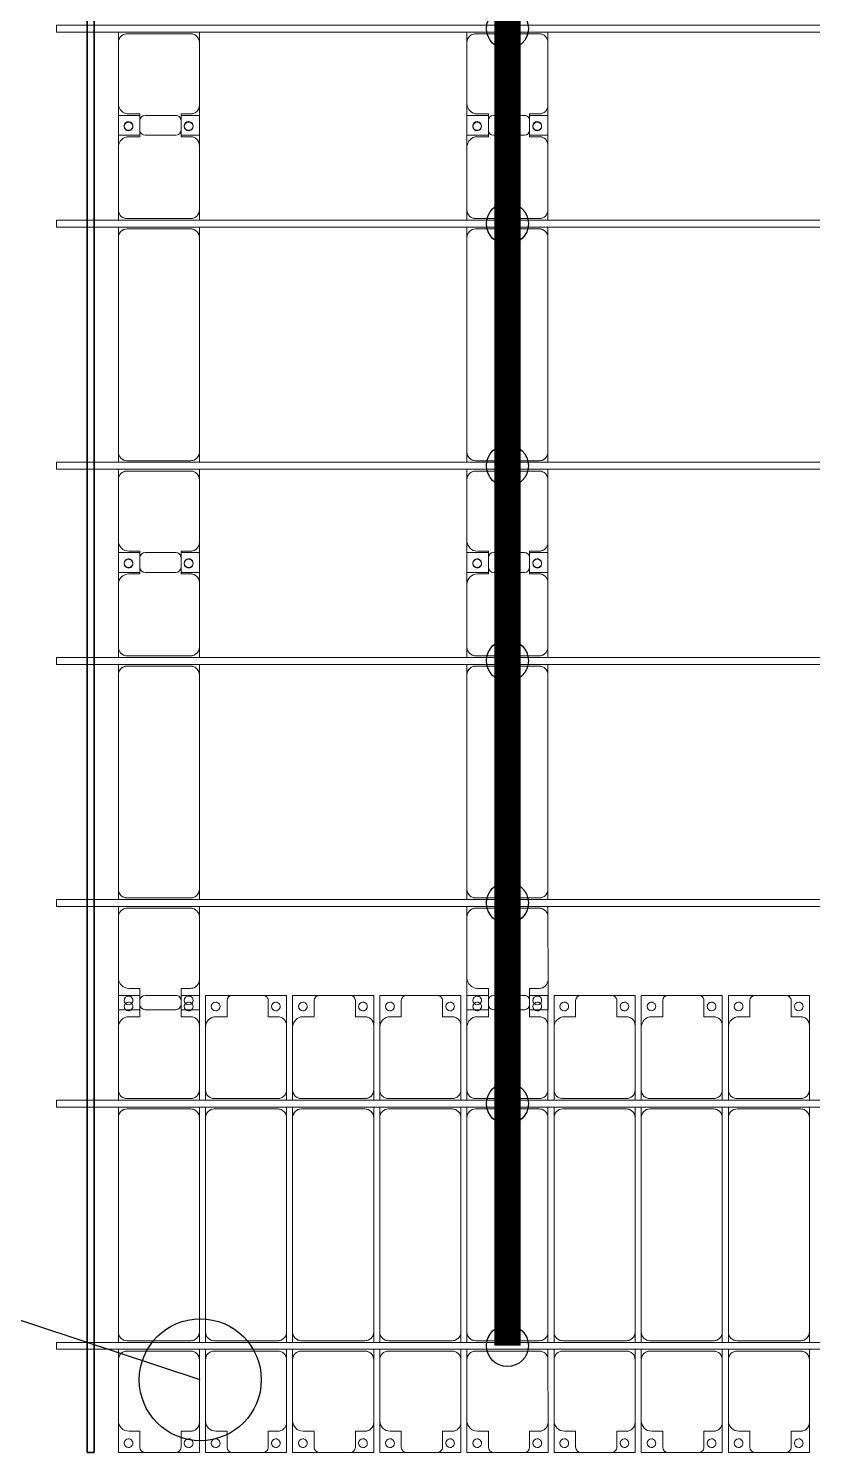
# Model space of a CAD drawing. Header units: millimetres. Extents: x -201615 to 10595, y 61217 to 115919.
# Drawn here: x -194631 to -190133, y 69547 to 77722 of the extents above; entities that cross this region are included whole.
import ezdxf

# ---------------------------------------------------------------- set-up
doc = ezdxf.new("R2010")
doc.units = ezdxf.units.MM
doc.layers.add('A-GENM', color=13, linetype='Continuous', lineweight=9)
doc.layers.add('S-BEAM', color=12, linetype='Continuous', lineweight=9)
for name, color, linetype in [('GC-BICH NEO', 6, 'Continuous'), ('GC-DAY NEO', 5, 'Continuous'), ('GC-HOP 40x60 GIA CUONG', 1, 'Continuous')]:
    doc.layers.add(name, color=color, linetype=linetype)

# ---------------------------------------------------------------- blocks, each defined once
blk = doc.blocks.new('Dải phao đi lại kèm đỡ invester - DẢI PHAO ĐI LẠI-39446-BỐ TRÍ KHUNG KẾT CẤU BÈ PIN 03')
at = {"layer": 'A-GENM', "color": 7}
for p, q in [((-241.6, 1312.2), (-118.2, 1312.2)), ((-241.6, 1130.2), (-241.6, 1312.2)), ((88.2, 1312.2), (-88.2, 1312.2)), ((118.2, 1312.2), (223.4, 1312.2)), ((223.4, 1312.2), (223.4, 1139.7)), ((258.4, 1312.2), (411.8, 1312.2)), ((258.4, 1130.1), (258.4, 1312.2)), ((588.2, 1312.2), (411.8, 1312.2)), ((588.2, 1312.2), (723.4, 1312.2)), ((723.4, 1312.2), (723.4, 1139.7)), ((758.4, 1312.2), (911.8, 1312.2)), ((758.4, 1130.1), (758.4, 1312.2)), ((1088.2, 1312.2), (911.8, 1312.2)), ((1088.2, 1312.2), (1223.4, 1312.2)), ((1223.4, 1312.2), (1223.4, 1139.7)), ((1258.4, 1312.2), (1411.8, 1312.2)), ((1258.4, 1130.1), (1258.4, 1312.2)), ((1588.2, 1312.2), (1411.8, 1312.2)), ((1588.2, 1312.2), (1723.4, 1312.2)), ((1723.4, 1312.2), (1723.4, 1139.7)), ((1758.4, 1312.2), (1881.8, 1312.2)), ((1758.4, 1130.1), (1758.4, 1312.2)), ((2088.2, 1312.2), (1911.8, 1312.2)), ((2118.2, 1312.2), (2223.4, 1312.2)), ((2223.4, 1312.2), (2223.4, 1139.7)), ((2258.4, 1312.2), (2411.8, 1312.2)), ((2258.4, 1130.1), (2258.4, 1312.2)), ((2588.2, 1312.2), (2411.8, 1312.2)), ((2588.2, 1312.2), (2723.4, 1312.2)), ((2723.4, 1312.2), (2723.4, 1139.7)), ((2758.4, 1312.2), (2911.8, 1312.2)), ((2758.4, 1130.1), (2758.4, 1312.2)), ((3088.2, 1312.2), (2911.8, 1312.2)), ((3088.2, 1312.2), (3223.4, 1312.2)), ((3223.4, 1312.2), (3223.4, 1139.7)), ((3258.4, 1312.2), (3411.8, 1312.2)), ((3258.4, 1130.1), (3258.4, 1312.2)), ((3588.2, 1312.2), (3411.8, 1312.2)), ((3588.2, 1312.2), (3723.4, 1312.2)), ((3723.4, 1312.2), (3723.4, 1139.7)), ((-118.2, 1282.2), (-118.2, 1189.7)), ((118.2, 1189.7), (118.2, 1282.2)), ((381.8, 1282.2), (381.8, 1189.7)), ((618.2, 1189.7), (618.2, 1282.2)), ((881.8, 1282.2), (881.8, 1189.7)), ((1118.2, 1189.7), (1118.2, 1282.2)), ((1381.8, 1282.2), (1381.8, 1189.7)), ((1618.2, 1189.7), (1618.2, 1282.2)), ((1881.8, 1282.2), (1881.8, 1189.7)), ((2118.2, 1189.7), (2118.2, 1282.2)), ((2381.8, 1282.2), (2381.8, 1189.7)), ((2618.2, 1189.7), (2618.2, 1282.2)), ((2881.8, 1282.2), (2881.8, 1189.7)), ((3118.2, 1189.7), (3118.2, 1282.2)), ((3381.8, 1282.2), (3381.8, 1189.7)), ((3618.2, 1189.7), (3618.2, 1282.2)), ((-118.2, 1189.7), (-181.6, 1189.7)), ((173.4, 1189.7), (118.2, 1189.7)), ((381.8, 1189.7), (318.4, 1189.7)), ((673.4, 1189.7), (618.2, 1189.7)), ((881.8, 1189.7), (818.4, 1189.7)), ((1173.4, 1189.7), (1118.2, 1189.7)), ((1381.8, 1189.7), (1318.4, 1189.7)), ((1673.4, 1189.7), (1618.2, 1189.7)), ((1881.8, 1189.7), (1818.4, 1189.7)), ((2173.4, 1189.7), (2118.2, 1189.7)), ((2381.8, 1189.7), (2318.4, 1189.7)), ((2673.4, 1189.7), (2618.2, 1189.7)), ((2881.8, 1189.7), (2818.4, 1189.7)), ((3173.4, 1189.7), (3118.2, 1189.7)), ((3381.8, 1189.7), (3318.4, 1189.7)), ((3673.4, 1189.7), (3618.2, 1189.7)), ((-241.6, 1129.7), (-241.6, 769.7)), ((223.4, 769.7), (223.4, 1139.7)), ((258.4, 1129.7), (258.4, 769.7)), ((723.4, 769.7), (723.4, 1139.7)), ((758.4, 1129.7), (758.4, 769.7)), ((1223.4, 769.7), (1223.4, 1139.7)), ((1258.4, 1129.7), (1258.4, 769.7)), ((1723.4, 769.7), (1723.4, 1139.7)), ((1758.4, 1129.7), (1758.4, 769.7)), ((2223.4, 769.7), (2223.4, 1139.7)), ((2258.4, 1129.7), (2258.4, 769.7)), ((2723.4, 769.7), (2723.4, 1139.7)), ((2758.4, 1129.7), (2758.4, 769.7)), ((3223.4, 769.7), (3223.4, 1139.7)), ((3258.4, 1129.7), (3258.4, 769.7)), ((3723.4, 769.7), (3723.4, 1139.7)), ((-241.6, 710.3), (-241.6, 769.7)), ((223.4, 769.7), (223.4, 710.3)), ((258.4, 710.3), (258.4, 769.7)), ((723.4, 769.7), (723.4, 710.3)), ((758.4, 710.3), (758.4, 769.7)), ((1223.4, 769.7), (1223.4, 710.3)), ((1258.4, 710.3), (1258.4, 769.7)), ((1723.4, 769.7), (1723.4, 710.3)), ((1758.4, 710.3), (1758.4, 769.7)), ((2223.4, 769.7), (2223.4, 710.3)), ((2258.4, 710.3), (2258.4, 769.7)), ((2723.4, 769.7), (2723.4, 710.3)), ((2758.4, 710.3), (2758.4, 769.7)), ((3223.4, 769.7), (3223.4, 710.3)), ((3258.4, 710.3), (3258.4, 769.7)), ((3723.4, 769.7), (3723.4, 710.3)), ((-241.6, 610.3), (-241.6, 670.3)), ((-191.6, 719.7), (173.4, 719.7)), ((173.4, 660.3), (-191.6, 660.3)), ((223.4, 670.3), (223.4, 610.3)), ((258.4, 610.3), (258.4, 670.3)), ((308.4, 719.7), (673.4, 719.7)), ((673.4, 660.3), (308.4, 660.3)), ((723.4, 670.3), (723.4, 610.3)), ((758.4, 610.3), (758.4, 670.3)), ((808.4, 719.7), (1173.4, 719.7)), ((1173.4, 660.3), (808.4, 660.3)), ((1223.4, 670.3), (1223.4, 610.3)), ((1258.4, 610.3), (1258.4, 670.3)), ((1308.4, 719.7), (1673.4, 719.7)), ((1673.4, 660.3), (1308.4, 660.3)), ((1723.4, 670.3), (1723.4, 610.3)), ((1758.4, 610.3), (1758.4, 670.3)), ((1808.4, 719.7), (2173.4, 719.7)), ((2173.4, 660.3), (1808.4, 660.3)), ((2223.4, 670.3), (2223.4, 610.3)), ((2258.4, 610.3), (2258.4, 670.3)), ((2308.4, 719.7), (2673.4, 719.7)), ((2673.4, 660.3), (2308.4, 660.3)), ((2723.4, 670.3), (2723.4, 610.3)), ((2758.4, 610.3), (2758.4, 670.3)), ((2808.4, 719.7), (3173.4, 719.7)), ((3173.4, 660.3), (2808.4, 660.3)), ((3223.4, 670.3), (3223.4, 610.3)), ((3258.4, 610.3), (3258.4, 670.3)), ((3308.4, 719.7), (3673.4, 719.7)), ((3673.4, 660.3), (3308.4, 660.3)), ((3723.4, 670.3), (3723.4, 610.3)), ((-241.6, 610.3), (-241.6, -620.3)), ((223.4, -620.3), (223.4, 610.3)), ((258.4, 610.3), (258.4, -620.3)), ((723.4, -620.3), (723.4, 610.3)), ((758.4, 610.3), (758.4, -620.3)), ((1223.4, -620.3), (1223.4, 610.3)), ((1258.4, 610.3), (1258.4, -620.3)), ((1723.4, -620.3), (1723.4, 610.3)), ((1758.4, 610.3), (1758.4, -620.3)), ((2223.4, -620.3), (2223.4, 610.3)), ((2258.4, 610.3), (2258.4, -620.3)), ((2723.4, -620.3), (2723.4, 610.3)), ((2758.4, 610.3), (2758.4, -620.3)), ((3223.4, -620.3), (3223.4, 610.3)), ((3258.4, 610.3), (3258.4, -620.3)), ((3723.4, -620.3), (3723.4, 610.3)), ((-241.6, -679.7), (-241.6, -620.3)), ((223.4, -620.3), (223.4, -679.7)), ((258.4, -679.7), (258.4, -620.3)), ((723.4, -620.3), (723.4, -679.7)), ((758.4, -679.7), (758.4, -620.3)), ((1223.4, -620.3), (1223.4, -679.7)), ((1258.4, -679.7), (1258.4, -620.3)), ((1723.4, -620.3), (1723.4, -679.7)), ((1758.4, -679.7), (1758.4, -620.3)), ((2223.4, -620.3), (2223.4, -679.7)), ((2258.4, -679.7), (2258.4, -620.3)), ((2723.4, -620.3), (2723.4, -679.7)), ((2758.4, -679.7), (2758.4, -620.3)), ((3223.4, -620.3), (3223.4, -679.7)), ((3258.4, -679.7), (3258.4, -620.3)), ((3723.4, -620.3), (3723.4, -679.7)), ((-241.6, -779.7), (-241.6, -719.7)), ((-191.6, -670.3), (173.4, -670.3)), ((173.4, -729.7), (-191.6, -729.7)), ((223.4, -719.7), (223.4, -777.3)), ((258.4, -777.3), (258.4, -719.7)), ((308.4, -670.3), (673.4, -670.3)), ((673.4, -729.7), (308.4, -729.7)), ((723.4, -719.7), (723.4, -777.3)), ((758.4, -777.3), (758.4, -719.7)), ((808.4, -670.3), (1173.4, -670.3)), ((1173.4, -729.7), (808.4, -729.7)), ((1223.4, -719.7), (1223.4, -777.3)), ((1258.4, -777.3), (1258.4, -719.7)), ((1308.4, -670.3), (1673.4, -670.3)), ((1673.4, -729.7), (1308.4, -729.7)), ((1723.4, -719.7), (1723.4, -777.3)), ((1758.4, -777.3), (1758.4, -719.7)), ((1808.4, -670.3), (2173.4, -670.3)), ((2173.4, -729.7), (1808.4, -729.7)), ((2223.4, -719.7), (2223.4, -777.3)), ((2258.4, -777.3), (2258.4, -719.7)), ((2308.4, -670.3), (2673.4, -670.3)), ((2673.4, -729.7), (2308.4, -729.7)), ((2723.4, -719.7), (2723.4, -777.3)), ((2758.4, -777.3), (2758.4, -719.7)), ((2808.4, -670.3), (3173.4, -670.3)), ((3173.4, -729.7), (2808.4, -729.7)), ((3223.4, -719.7), (3223.4, -779.7)), ((3258.4, -779.7), (3258.4, -719.7)), ((3308.4, -670.3), (3673.4, -670.3)), ((3673.4, -729.7), (3308.4, -729.7)), ((3723.4, -719.7), (3723.4, -777.3)), ((-241.6, -779.7), (-241.6, -1129.7)), ((223.4, -1139.7), (223.4, -779.7)), ((258.4, -779.7), (258.4, -1129.7)), ((723.4, -1139.7), (723.4, -779.7)), ((758.4, -779.7), (758.4, -1129.7)), ((1223.4, -1139.7), (1223.4, -779.7)), ((1258.4, -779.7), (1258.4, -1129.7)), ((1723.4, -1139.7), (1723.4, -779.7)), ((1758.4, -779.7), (1758.4, -1129.7)), ((2223.4, -1139.7), (2223.4, -779.7)), ((2258.4, -779.7), (2258.4, -1129.7)), ((2723.4, -1139.7), (2723.4, -779.7)), ((2758.4, -779.7), (2758.4, -1129.7)), ((3223.4, -1139.7), (3223.4, -779.7)), ((3258.4, -779.7), (3258.4, -1129.7)), ((3723.4, -1139.7), (3723.4, -779.7)), ((-241.6, -1312.2), (-241.6, -1129.7)), ((223.4, -1139.7), (223.4, -1312.2)), ((258.4, -1312.2), (258.4, -1129.7)), ((723.4, -1139.7), (723.4, -1312.2)), ((758.4, -1312.2), (758.4, -1129.7)), ((1223.4, -1139.7), (1223.4, -1312.2)), ((1258.4, -1312.2), (1258.4, -1129.7)), ((1723.4, -1139.7), (1723.4, -1312.2)), ((1758.4, -1312.2), (1758.4, -1129.7)), ((2223.4, -1139.7), (2223.4, -1312.2)), ((2258.4, -1312.2), (2258.4, -1129.7)), ((2723.4, -1139.7), (2723.4, -1312.2)), ((2758.4, -1312.2), (2758.4, -1129.7)), ((3223.4, -1139.7), (3223.4, -1312.2)), ((3258.4, -1312.2), (3258.4, -1129.7)), ((3723.4, -1139.7), (3723.4, -1312.2)), ((-181.6, -1189.7), (-118.2, -1189.7)), ((-118.2, -1189.7), (-118.2, -1282.2)), ((118.2, -1282.2), (118.2, -1189.7)), ((118.2, -1189.7), (173.4, -1189.7)), ((318.4, -1189.7), (381.8, -1189.7)), ((381.8, -1189.7), (381.8, -1282.2)), ((618.2, -1282.2), (618.2, -1189.7)), ((618.2, -1189.7), (673.4, -1189.7)), ((818.4, -1189.7), (881.8, -1189.7)), ((881.8, -1189.7), (881.8, -1282.2)), ((1118.2, -1282.2), (1118.2, -1189.7)), ((1118.2, -1189.7), (1173.4, -1189.7)), ((1318.4, -1189.7), (1381.8, -1189.7)), ((1381.8, -1189.7), (1381.8, -1282.2)), ((1618.2, -1282.2), (1618.2, -1189.7)), ((1618.2, -1189.7), (1673.4, -1189.7)), ((1818.4, -1189.7), (1881.8, -1189.7)), ((1881.8, -1189.7), (1881.8, -1282.2)), ((2118.2, -1282.2), (2118.2, -1189.7)), ((2118.2, -1189.7), (2173.4, -1189.7)), ((2318.4, -1189.7), (2381.8, -1189.7)), ((2381.8, -1189.7), (2381.8, -1282.2)), ((2618.2, -1282.2), (2618.2, -1189.7)), ((2618.2, -1189.7), (2673.4, -1189.7)), ((2818.4, -1189.7), (2881.8, -1189.7)), ((2881.8, -1189.7), (2881.8, -1282.2)), ((3118.2, -1282.2), (3118.2, -1189.7)), ((3118.2, -1189.7), (3173.4, -1189.7)), ((3318.4, -1189.7), (3381.8, -1189.7)), ((3381.8, -1189.7), (3381.8, -1282.2)), ((3618.2, -1282.2), (3618.2, -1189.7)), ((3618.2, -1189.7), (3673.4, -1189.7)), ((-88.2, -1312.2), (-241.6, -1312.2)), ((-88.2, -1312.2), (88.2, -1312.2)), ((223.4, -1312.2), (88.2, -1312.2)), ((411.8, -1312.2), (258.4, -1312.2)), ((411.8, -1312.2), (588.2, -1312.2)), ((723.4, -1312.2), (588.2, -1312.2)), ((911.8, -1312.2), (758.4, -1312.2)), ((911.8, -1312.2), (1088.2, -1312.2)), ((1223.4, -1312.2), (1088.2, -1312.2)), ((1411.8, -1312.2), (1258.4, -1312.2)), ((1411.8, -1312.2), (1588.2, -1312.2)), ((1723.4, -1312.2), (1588.2, -1312.2)), ((1911.8, -1312.2), (1758.4, -1312.2)), ((1911.8, -1312.2), (2088.2, -1312.2)), ((2223.4, -1312.2), (2088.2, -1312.2)), ((2411.8, -1312.2), (2258.4, -1312.2)), ((2411.8, -1312.2), (2588.2, -1312.2)), ((2723.4, -1312.2), (2588.2, -1312.2)), ((2911.8, -1312.2), (2758.4, -1312.2)), ((2911.8, -1312.2), (3088.2, -1312.2)), ((3223.4, -1312.2), (3088.2, -1312.2)), ((3411.8, -1312.2), (3258.4, -1312.2)), ((3411.8, -1312.2), (3588.2, -1312.2)), ((3723.4, -1312.2), (3588.2, -1312.2))]:
    blk.add_line(p, q, dxfattribs=at)
for centre, radius, start, end in [((-88.2, 1282.2), 30, 90, 180), ((88.2, 1282.2), 30, 360, 90), ((411.8, 1282.2), 30, 90, 180), ((411.8, 1282.2), 30, 90, 135), ((588.2, 1282.2), 30, 360, 90), ((588.2, 1282.2), 30, 45, 90), ((911.8, 1282.2), 30, 90, 180), ((911.8, 1282.2), 30, 90, 135), ((1088.2, 1282.2), 30, 360, 90), ((1088.2, 1282.2), 30, 45, 90), ((1411.8, 1282.2), 30, 90, 180), ((1411.8, 1282.2), 30, 90, 129.2572), ((1588.2, 1282.2), 30, 360, 90), ((1588.2, 1282.2), 30, 45, 90), ((1911.8, 1282.2), 30, 90, 180), ((2088.2, 1282.2), 30, 360, 90), ((2411.8, 1282.2), 30, 90, 180), ((2411.8, 1282.2), 30, 90, 135), ((2588.2, 1282.2), 30, 360, 90), ((2588.2, 1282.2), 30, 45, 90), ((2911.8, 1282.2), 30, 90, 180), ((2911.8, 1282.2), 30, 90, 135), ((3088.2, 1282.2), 30, 360, 90), ((3088.2, 1282.2), 30, 45, 90), ((3411.8, 1282.2), 30, 90, 180), ((3411.8, 1282.2), 30, 90, 135), ((3588.2, 1282.2), 30, 360, 90), ((3588.2, 1282.2), 30, 45, 90), ((-183.2, 1248.6), 25, 90, 270), ((-183.2, 1248.6), 25, 270, 90), ((161.8, 1248.6), 25, 90, 270), ((161.8, 1248.6), 25, 270, 90), ((316.8, 1248.6), 25, 90, 270), ((316.8, 1248.6), 25, 270, 90), ((661.8, 1248.6), 25, 90, 270), ((661.8, 1248.6), 25, 270, 90), ((816.8, 1248.6), 25, 90, 270), ((816.8, 1248.6), 25, 270, 90), ((1161.8, 1248.6), 25, 90, 270), ((1161.8, 1248.6), 25, 270, 90), ((1316.8, 1248.6), 25, 90, 270), ((1316.8, 1248.6), 25, 270, 90), ((1661.8, 1248.6), 25, 90, 270), ((1661.8, 1248.6), 25, 270, 90), ((1816.8, 1248.6), 25, 90, 270), ((1816.8, 1248.6), 25, 270, 90), ((2161.8, 1248.6), 25, 90, 270), ((2161.8, 1248.6), 25, 270, 90), ((2316.8, 1248.6), 25, 90, 270), ((2316.8, 1248.6), 25, 270, 90), ((2661.8, 1248.6), 25, 90, 270), ((2661.8, 1248.6), 25, 270, 90), ((2816.8, 1248.6), 25, 90, 270), ((2816.8, 1248.6), 25, 270, 90), ((3161.8, 1248.6), 25, 90, 270), ((3161.8, 1248.6), 25, 270, 90), ((3316.8, 1248.6), 25, 90, 270), ((3316.8, 1248.6), 25, 270, 90), ((3661.8, 1248.6), 25, 90, 270), ((3661.8, 1248.6), 25, 270, 90), ((-181.6, 1129.7), 60, 90, 180), ((173.4, 1139.7), 50, 360, 90), ((173.4, 1139.7), 50, 60, 90), ((318.4, 1129.7), 60, 90, 180), ((673.4, 1139.7), 50, 360, 90), ((673.4, 1139.7), 50, 60, 90), ((818.4, 1129.7), 60, 90, 180), ((1173.4, 1139.7), 50, 360, 90), ((1173.4, 1139.7), 50, 60, 90), ((1318.4, 1129.7), 60, 90, 180), ((1673.4, 1139.7), 50, 0, 90), ((1673.4, 1139.7), 50, 60, 90), ((1818.4, 1129.7), 60, 90, 180), ((2173.4, 1139.7), 50, 0, 90), ((2173.4, 1139.7), 50, 60, 90), ((2318.4, 1129.7), 60, 90, 180), ((2673.4, 1139.7), 50, 360, 90), ((2673.4, 1139.7), 50, 60, 90), ((2818.4, 1129.7), 60, 90, 180), ((3173.4, 1139.7), 50, 0, 90), ((3173.4, 1139.7), 50, 60, 90), ((3318.4, 1129.7), 60, 90, 180), ((3673.4, 1139.7), 50, 0, 90), ((3673.4, 1139.7), 50, 60, 90), ((-191.6, 769.7), 50, 180, 270), ((173.4, 769.7), 50, 270, 0), ((308.4, 769.7), 50, 180, 270), ((673.4, 769.7), 50, 270, 0), ((808.4, 769.7), 50, 180, 270), ((1173.4, 769.7), 50, 270, 360), ((1308.4, 769.7), 50, 180, 270), ((1673.4, 769.7), 50, 270, 360), ((1808.4, 769.7), 50, 180, 270), ((2173.4, 769.7), 50, 270, 0), ((2308.4, 769.7), 50, 180, 270), ((2673.4, 769.7), 50, 270, 0), ((2808.4, 769.7), 50, 180, 270), ((3173.4, 769.7), 50, 270, 0), ((3308.4, 769.7), 50, 180, 270), ((3673.4, 769.7), 50, 270, 0), ((-191.6, 610.3), 50, 90, 180), ((-191.6, 610.3), 50, 105, 165), ((-191.6, 769.7), 50, 240, 270), ((173.4, 769.7), 50, 270, 300), ((173.4, 610.3), 50, 360, 90), ((173.4, 610.3), 50, 60, 90), ((308.4, 610.3), 50, 90, 180), ((308.4, 610.3), 50, 105, 165), ((308.4, 769.7), 50, 240, 270), ((673.4, 769.7), 50, 270, 300), ((673.4, 610.3), 50, 360, 90), ((673.4, 610.3), 50, 60, 90), ((808.4, 610.3), 50, 90, 180), ((808.4, 610.3), 50, 105, 135), ((808.4, 769.7), 50, 240, 270), ((1173.4, 769.7), 50, 270, 300), ((1173.4, 610.3), 50, 360, 90), ((1173.4, 610.3), 50, 60, 90), ((1308.4, 610.3), 50, 90, 180), ((1308.4, 610.3), 50, 105, 165), ((1308.4, 769.7), 50, 240, 270), ((1673.4, 769.7), 50, 270, 300), ((1673.4, 610.3), 50, 360, 90), ((1673.4, 610.3), 50, 60, 90), ((1808.4, 610.3), 50, 90, 180), ((1808.4, 610.3), 50, 105, 165), ((1808.4, 769.7), 50, 240, 267.88314), ((2173.4, 769.7), 50, 270, 300), ((2173.4, 610.3), 50, 360, 90), ((2173.4, 610.3), 50, 60, 90), ((2308.4, 610.3), 50, 90, 180), ((2308.4, 610.3), 50, 105, 165), ((2308.4, 769.7), 50, 240, 270), ((2673.4, 769.7), 50, 270, 300), ((2673.4, 610.3), 50, 360, 90), ((2673.4, 610.3), 50, 60, 90), ((2808.4, 610.3), 50, 90, 180), ((2808.4, 610.3), 50, 105, 165), ((2808.4, 769.7), 50, 240, 270), ((3173.4, 769.7), 50, 270, 300), ((3173.4, 610.3), 50, 360, 90), ((3173.4, 610.3), 50, 60, 90), ((3308.4, 610.3), 50, 90, 180), ((3308.4, 610.3), 50, 105, 165), ((3308.4, 769.7), 50, 240, 270), ((3673.4, 769.7), 50, 270, 300), ((3673.4, 610.3), 50, 360, 90), ((3673.4, 610.3), 50, 60, 90), ((173.4, 610.3), 50, 15, 45), ((673.4, 610.3), 50, 15, 45), ((808.4, 610.3), 50, 136.1855, 165), ((1173.4, 610.3), 50, 15, 45), ((1673.4, 610.3), 50, 15, 45), ((2173.4, 610.3), 50, 15, 45), ((2673.4, 610.3), 50, 15, 45), ((3173.4, 610.3), 50, 15, 45), ((3673.4, 610.3), 50, 15, 45), ((-191.6, -620.3), 50, 180, 270), ((-191.6, -620.3), 50, 210, 270), ((173.4, -620.3), 50, 270, 0), ((173.4, -620.3), 50, 315, 345), ((308.4, -620.3), 50, 180, 270), ((308.4, -620.3), 50, 210, 270), ((673.4, -620.3), 50, 270, 0), ((673.4, -620.3), 50, 315, 345), ((808.4, -620.3), 50, 180, 270), ((808.4, -620.3), 50, 210, 270), ((1173.4, -620.3), 50, 270, 0), ((1173.4, -620.3), 50, 315, 345), ((1308.4, -620.3), 50, 180, 270), ((1308.4, -620.3), 50, 210, 270), ((1673.4, -620.3), 50, 270, 0), ((1673.4, -620.3), 50, 315, 345), ((1808.4, -620.3), 50, 180, 270), ((1808.4, -620.3), 50, 210, 267.86181), ((2173.4, -620.3), 50, 270, 0), ((2173.4, -620.3), 50, 315, 345), ((2308.4, -620.3), 50, 180, 270), ((2308.4, -620.3), 50, 210, 270), ((2673.4, -620.3), 50, 270, 0), ((2673.4, -620.3), 50, 315, 345), ((2808.4, -620.3), 50, 180, 270), ((2808.4, -620.3), 50, 210, 270), ((3173.4, -620.3), 50, 270, 0), ((3173.4, -620.3), 50, 315, 345), ((3308.4, -620.3), 50, 180, 270), ((3308.4, -620.3), 50, 210, 270), ((3673.4, -620.3), 50, 270, 0), ((3673.4, -620.3), 50, 315, 345), ((-191.6, -779.7), 50, 90, 180), ((-191.6, -779.7), 50, 90, 120), ((173.4, -620.3), 50, 270, 300), ((173.4, -779.7), 50, 360, 90), ((173.4, -779.7), 50, 60, 90), ((308.4, -779.7), 50, 90, 180), ((308.4, -779.7), 50, 90, 120), ((673.4, -620.3), 50, 270, 300), ((673.4, -779.7), 50, 360, 90), ((673.4, -779.7), 50, 60, 90), ((808.4, -779.7), 50, 90, 180), ((808.4, -779.7), 50, 90, 120), ((1173.4, -620.3), 50, 270, 300), ((1173.4, -779.7), 50, 360, 90), ((1173.4, -779.7), 50, 60, 90), ((1308.4, -779.7), 50, 90, 180), ((1308.4, -779.7), 50, 90, 120), ((1673.4, -620.3), 50, 270, 300), ((1673.4, -779.7), 50, 360, 90), ((1673.4, -779.7), 50, 60, 90), ((1808.4, -779.7), 50, 90, 180), ((1808.4, -779.7), 50, 92.13911, 120), ((2173.4, -620.3), 50, 270, 300), ((2173.4, -779.7), 50, 360, 90), ((2173.4, -779.7), 50, 60, 90), ((2308.4, -779.7), 50, 90, 180), ((2308.4, -779.7), 50, 90, 120), ((2673.4, -620.3), 50, 270, 300), ((2673.4, -779.7), 50, 360, 90), ((2673.4, -779.7), 50, 60, 90), ((2808.4, -779.7), 50, 90, 180), ((2808.4, -779.7), 50, 90, 120), ((3173.4, -620.3), 50, 270, 300), ((3173.4, -779.7), 50, 360, 90), ((3173.4, -779.7), 50, 60, 90), ((3308.4, -779.7), 50, 90, 180), ((3308.4, -779.7), 50, 90, 120), ((3673.4, -620.3), 50, 270, 300), ((3673.4, -779.7), 50, 360, 90), ((3673.4, -779.7), 50, 60, 90), ((-181.6, -1129.7), 60, 180, 270), ((173.4, -1139.7), 50, 270, 360), ((318.4, -1129.7), 60, 180, 270), ((673.4, -1139.7), 50, 270, 360), ((818.4, -1129.7), 60, 180, 270), ((1173.4, -1139.7), 50, 270, 360), ((1318.4, -1129.7), 60, 180, 270), ((1673.4, -1139.7), 50, 270, 360), ((1818.4, -1129.7), 60, 180, 270), ((2173.4, -1139.7), 50, 270, 360), ((2318.4, -1129.7), 60, 180, 270), ((2673.4, -1139.7), 50, 270, 360), ((2818.4, -1129.7), 60, 180, 270), ((3173.4, -1139.7), 50, 270, 360), ((3318.4, -1129.7), 60, 180, 270), ((3673.4, -1139.7), 50, 270, 360), ((173.4, -1139.7), 50, 270, 300), ((673.4, -1139.7), 50, 270, 300), ((1173.4, -1139.7), 50, 270, 300), ((1673.4, -1139.7), 50, 270, 300), ((2173.4, -1139.7), 50, 270, 300), ((2673.4, -1139.7), 50, 270, 300), ((3173.4, -1139.7), 50, 270, 300), ((3673.4, -1139.7), 50, 270, 300), ((-183.2, -1258.6), 25, 90, 270), ((-183.2, -1258.6), 25, 270, 90), ((-88.2, -1282.2), 30, 180, 270), ((-88.2, -1282.2), 30, 225, 270), ((88.2, -1282.2), 30, 270, 360), ((88.2, -1282.2), 30, 270, 315), ((161.8, -1258.6), 25, 90, 270), ((161.8, -1258.6), 25, 270, 90), ((316.8, -1258.6), 25, 90, 270), ((316.8, -1258.6), 25, 270, 90), ((411.8, -1282.2), 30, 180, 270), ((411.8, -1282.2), 30, 225, 270), ((588.2, -1282.2), 30, 270, 0), ((588.2, -1282.2), 30, 270, 315), ((661.8, -1258.6), 25, 90, 270), ((661.8, -1258.6), 25, 270, 90), ((816.8, -1258.6), 25, 90, 270), ((816.8, -1258.6), 25, 270, 90), ((911.8, -1282.2), 30, 180, 270), ((911.8, -1282.2), 30, 225, 270), ((1088.2, -1282.2), 30, 270, 0), ((1088.2, -1282.2), 30, 270, 315), ((1161.8, -1258.6), 25, 90, 270), ((1161.8, -1258.6), 25, 270, 90), ((1316.8, -1258.6), 25, 90, 270), ((1316.8, -1258.6), 25, 270, 90), ((1411.8, -1282.2), 30, 180, 270), ((1411.8, -1282.2), 30, 230.65936, 270), ((1588.2, -1282.2), 30, 270, 0), ((1588.2, -1282.2), 30, 270, 315), ((1661.8, -1258.6), 25, 90, 270), ((1661.8, -1258.6), 25, 270, 90), ((1816.8, -1258.6), 25, 90, 270), ((1816.8, -1258.6), 25, 270, 90), ((1911.8, -1282.2), 30, 180, 270), ((1911.8, -1282.2), 30, 225, 270), ((2088.2, -1282.2), 30, 270, 360), ((2088.2, -1282.2), 30, 270, 315), ((2161.8, -1258.6), 25, 90, 270), ((2161.8, -1258.6), 25, 270, 90), ((2316.8, -1258.6), 25, 90, 270), ((2316.8, -1258.6), 25, 270, 90), ((2411.8, -1282.2), 30, 180, 270), ((2411.8, -1282.2), 30, 225, 270), ((2588.2, -1282.2), 30, 270, 0), ((2588.2, -1282.2), 30, 270, 315), ((2661.8, -1258.6), 25, 90, 270), ((2661.8, -1258.6), 25, 270, 90), ((2816.8, -1258.6), 25, 90, 270), ((2816.8, -1258.6), 25, 270, 90), ((2911.8, -1282.2), 30, 180, 270), ((2911.8, -1282.2), 30, 225, 270), ((3088.2, -1282.2), 30, 270, 0), ((3088.2, -1282.2), 30, 270, 315), ((3161.8, -1258.6), 25, 90, 270), ((3161.8, -1258.6), 25, 270, 90), ((3316.8, -1258.6), 25, 90, 270), ((3316.8, -1258.6), 25, 270, 90), ((3411.8, -1282.2), 30, 180, 270), ((3411.8, -1282.2), 30, 225, 270), ((3588.2, -1282.2), 30, 270, 0), ((3588.2, -1282.2), 30, 270, 315), ((3661.8, -1258.6), 25, 90, 270), ((3661.8, -1258.6), 25, 270, 90)]:
    blk.add_arc(centre, radius, start, end, dxfattribs=at)
blk = doc.blocks.new('Dai phao do pin - DẢI PHAO ĐỠ PIN-16696-BỐ TRÍ KHUNG KẾT CẤU BÈ PIN 03')
at = {"layer": 'A-GENM', "color": 7}
for p, q in [((-1312.2, 241.6), (-1129.7, 241.6)), ((-1312.2, 118.2), (-1312.2, 241.6)), ((-1189.7, 181.6), (-1189.7, 118.2)), ((-779.7, 241.6), (-1129.7, 241.6)), ((-779.7, 241.6), (-719.7, 241.6)), ((-729.7, -173.4), (-729.7, 191.6)), ((-679.7, 241.6), (-620.3, 241.6)), ((-670.3, 191.6), (-670.3, -173.4)), ((610.3, 241.6), (-620.3, 241.6)), ((610.3, 241.6), (670.3, 241.6)), ((660.3, -173.4), (660.3, 191.6)), ((710.3, 241.6), (769.7, 241.6)), ((719.7, 191.6), (719.7, -173.4)), ((1129.7, 241.6), (769.7, 241.6)), ((1129.7, 241.6), (1312.2, 241.6)), ((1189.7, 118.2), (1189.7, 181.6)), ((1197.8, 241.6), (1380.3, 241.6)), ((1197.8, 118.2), (1197.8, 241.6)), ((1312.2, 241.6), (1312.2, 118.2)), ((1320.3, 181.6), (1320.3, 118.2)), ((1730.3, 241.6), (1380.3, 241.6)), ((1730.3, 241.6), (1790.3, 241.6)), ((1780.3, -173.4), (1780.3, 191.6)), ((1830.3, 241.6), (1889.7, 241.6)), ((1839.7, 191.6), (1839.7, -173.4)), ((3120.3, 241.6), (1889.7, 241.6)), ((3120.3, 241.6), (3180.3, 241.6)), ((3170.3, -173.4), (3170.3, 191.6)), ((3220.3, 241.6), (3279.7, 241.6)), ((3229.7, 191.6), (3229.7, -173.4)), ((3639.7, 241.6), (3279.7, 241.6)), ((3639.7, 241.6), (3822.2, 241.6)), ((3699.7, 118.2), (3699.7, 181.6)), ((3707.8, 241.6), (3890.3, 241.6)), ((3707.8, 118.2), (3707.8, 241.6)), ((3822.2, 241.6), (3822.2, 118.2)), ((3830.3, 181.6), (3830.3, 118.2)), ((4240.3, 241.6), (3890.3, 241.6)), ((4240.3, 241.6), (4300.3, 241.6)), ((4290.3, -173.4), (4290.3, 191.6)), ((-1312.2, 88.2), (-1312.2, -88.2)), ((-1189.7, 118.2), (-1282.2, 118.2)), ((1282.2, 118.2), (1189.7, 118.2)), ((1197.8, 88.2), (1197.8, -88.2)), ((1320.3, 118.2), (1227.8, 118.2)), ((1312.2, -88.2), (1312.2, 88.2)), ((3792.2, 118.2), (3699.7, 118.2)), ((3707.8, 88.2), (3707.8, -88.2)), ((3830.3, 118.2), (3737.8, 118.2)), ((3822.2, -88.2), (3822.2, 88.2)), ((-1312.2, -223.4), (-1312.2, -118.2)), ((-1282.2, -118.2), (-1189.7, -118.2)), ((-1189.7, -118.2), (-1189.7, -173.4)), ((1189.7, -173.4), (1189.7, -118.2)), ((1189.7, -118.2), (1282.2, -118.2)), ((1197.8, -223.4), (1197.8, -118.2)), ((1227.8, -118.2), (1320.3, -118.2)), ((1312.2, -118.2), (1312.2, -223.4)), ((1320.3, -118.2), (1320.3, -173.4)), ((3699.7, -173.4), (3699.7, -118.2)), ((3699.7, -118.2), (3792.2, -118.2)), ((3707.8, -223.4), (3707.8, -118.2)), ((3737.8, -118.2), (3830.3, -118.2)), ((3822.2, -118.2), (3822.2, -223.4)), ((3830.3, -118.2), (3830.3, -173.4)), ((-1139.7, -223.4), (-1312.2, -223.4)), ((-1139.7, -223.4), (-779.7, -223.4)), ((-719.7, -223.4), (-779.7, -223.4)), ((-620.3, -223.4), (-679.7, -223.4)), ((-620.3, -223.4), (610.3, -223.4)), ((670.3, -223.4), (610.3, -223.4)), ((769.7, -223.4), (710.3, -223.4)), ((769.7, -223.4), (1139.7, -223.4)), ((1312.2, -223.4), (1139.7, -223.4)), ((1370.3, -223.4), (1197.8, -223.4)), ((1370.3, -223.4), (1730.3, -223.4)), ((1790.3, -223.4), (1730.3, -223.4)), ((1889.7, -223.4), (1830.3, -223.4)), ((1889.7, -223.4), (3120.3, -223.4)), ((3180.3, -223.4), (3120.3, -223.4)), ((3279.7, -223.4), (3220.3, -223.4)), ((3279.7, -223.4), (3649.7, -223.4)), ((3822.2, -223.4), (3649.7, -223.4)), ((3880.3, -223.4), (3707.8, -223.4)), ((3880.3, -223.4), (4240.3, -223.4)), ((4300.3, -223.4), (4240.3, -223.4))]:
    blk.add_line(p, q, dxfattribs=at)
for centre, radius, start, end in [((-1258.6, 183.2), 25, 0, 180), ((-1258.6, 183.2), 25, 180, 0), ((-1129.7, 181.6), 60, 90, 180), ((-779.7, 191.6), 50, 360, 90), ((-779.7, 191.6), 50, 360, 30), ((-620.3, 191.6), 50, 90, 180), ((-620.3, 191.6), 50, 120, 180), ((610.3, 191.6), 50, 360, 90), ((610.3, 191.6), 50, 15, 75), ((769.7, 191.6), 50, 90, 180), ((769.7, 191.6), 50, 150, 180), ((1129.7, 181.6), 60, 360, 90), ((1248.6, 183.2), 25, 0, 180), ((1248.6, 183.2), 25, 180, 360), ((1251.4, 183.2), 25, 0, 180), ((1251.4, 183.2), 25, 180, 360), ((1380.3, 181.6), 60, 90, 180), ((1730.3, 191.6), 50, 360, 90), ((1730.3, 191.6), 50, 360, 30), ((1889.7, 191.6), 50, 90, 180), ((1889.7, 191.6), 50, 120, 180), ((3120.3, 191.6), 50, 360, 90), ((3120.3, 191.6), 50, 15, 75), ((3279.7, 191.6), 50, 90, 180), ((3279.7, 191.6), 50, 150, 180), ((3639.7, 181.6), 60, 360, 90), ((3758.6, 183.2), 25, 360, 180), ((3758.6, 183.2), 25, 180, 0), ((3761.4, 183.2), 25, 360, 180), ((3761.4, 183.2), 25, 180, 0), ((3890.3, 181.6), 60, 90, 180), ((4240.3, 191.6), 50, 360, 90), ((4240.3, 191.6), 50, 360, 30), ((-1282.2, 88.2), 30, 90, 180), ((1227.8, 88.2), 30, 90, 180), ((1282.2, 88.2), 30, 360, 90), ((3737.8, 88.2), 30, 90, 180), ((3792.2, 88.2), 30, 360, 90), ((-1282.2, -88.2), 30, 180, 270), ((-1258.6, -161.8), 25, 0, 180), ((-1258.6, -161.8), 25, 180, 0), ((1227.8, -88.2), 30, 180, 270), ((1248.6, -161.8), 25, 0, 180), ((1248.6, -161.8), 25, 180, 0), ((1251.4, -161.8), 25, 0, 180), ((1251.4, -161.8), 25, 180, 0), ((1282.2, -88.2), 30, 270, 360), ((3737.8, -88.2), 30, 180, 270), ((3758.6, -161.8), 25, 0, 180), ((3758.6, -161.8), 25, 180, 360), ((3761.4, -161.8), 25, 0, 180), ((3761.4, -161.8), 25, 180, 360), ((3792.2, -88.2), 30, 270, 360), ((-1139.7, -173.4), 50, 180, 270), ((-1139.7, -173.4), 50, 180, 210), ((-779.7, -173.4), 50, 270, 360), ((-779.7, -173.4), 50, 330, 360), ((-620.3, -173.4), 50, 180, 270), ((-620.3, -173.4), 50, 180, 210), ((-620.3, -173.4), 50, 225, 255), ((610.3, -173.4), 50, 270, 360), ((610.3, -173.4), 50, 285, 315), ((610.3, -173.4), 50, 330, 360), ((769.7, -173.4), 50, 180, 270), ((769.7, -173.4), 50, 180, 210), ((1139.7, -173.4), 50, 270, 360), ((1139.7, -173.4), 50, 330, 360), ((1370.3, -173.4), 50, 180, 270), ((1370.3, -173.4), 50, 180, 210), ((1730.3, -173.4), 50, 270, 360), ((1730.3, -173.4), 50, 330, 360), ((1889.7, -173.4), 50, 180, 270), ((1889.7, -173.4), 50, 180, 210), ((1889.7, -173.4), 50, 225, 255), ((3120.3, -173.4), 50, 270, 360), ((3120.3, -173.4), 50, 285, 315), ((3120.3, -173.4), 50, 330, 360), ((3279.7, -173.4), 50, 180, 270), ((3279.7, -173.4), 50, 180, 210), ((3649.7, -173.4), 50, 270, 360), ((3649.7, -173.4), 50, 330, 360), ((3880.3, -173.4), 50, 180, 270), ((3880.3, -173.4), 50, 180, 210), ((4240.3, -173.4), 50, 270, 360), ((4240.3, -173.4), 50, 330, 360)]:
    blk.add_arc(centre, radius, start, end, dxfattribs=at)
blk = doc.blocks.new('Dầm C52 - Dầm C52-37700-BỐ TRÍ KHUNG KẾT CẤU BÈ PIN 03')
at = {"layer": 'S-BEAM', "color": 1, "lineweight": 18}
for p, q in [((-50562.7, 20), (50562.7, 20)), ((50562.7, 20), (50562.7, -20)), ((50562.7, -20), (-50562.7, -20))]:
    blk.add_line(p, q, dxfattribs=at)
blk = doc.blocks.new('Dầm C52 - Hộp 40x60-33945-BỐ TRÍ KHUNG KẾT CẤU BÈ PIN 03')
at = {"layer": 'S-BEAM', "color": 3, "lineweight": 35}
for p, q in [((-19602.5, -20), (-19602.5, 20)), ((-19602.5, 20), (19602.5, 20)), ((19602.5, -20), (-19602.5, -20))]:
    blk.add_line(p, q, dxfattribs=at)
blk = doc.blocks.new('HOBANMONG_BEPIN 3_rvt-1-BỐ TRÍ KHUNG KẾT CẤU BÈ PIN 03')
at = {"layer": 'A-GENM', "lineweight": 9}
for name, p, rotation in [('Dai phao do pin - DẢI PHAO ĐỠ PIN-16696-BỐ TRÍ KHUNG KẾT CẤU BÈ PIN 03', (-193874.4, 73401), 90.00075860989254), ('Dai phao do pin - DẢI PHAO ĐỠ PIN-16696-BỐ TRÍ KHUNG KẾT CẤU BÈ PIN 03', (-191874.4, 73401), 90.00075860989254), ('Dải phao đi lại kèm đỡ invester - DẢI PHAO ĐI LẠI-39446-BỐ TRÍ KHUNG KẾT CẤU BÈ PIN 03', (-193874.4, 70858.8), 0.0007586094741477002)]:
    blk.add_blockref(name, p, dxfattribs=dict(at, rotation=rotation))
at = {"layer": 'S-BEAM', "lineweight": 9}
for name, p, rotation in [('Dầm C52 - Hộp 40x60-33945-BỐ TRÍ KHUNG KẾT CẤU BÈ PIN 03', (-194274.6, 89149.2), 90.00075860989091), ('Dầm C52 - Dầm C52-37700-BỐ TRÍ KHUNG KẾT CẤU BÈ PIN 03', (-143908.8, 77722), 180.0007586094741), ('Dầm C52 - Dầm C52-37700-BỐ TRÍ KHUNG KẾT CẤU BÈ PIN 03', (-143908.8, 76602), 180.0007586094741), ('Dầm C52 - Dầm C52-37700-BỐ TRÍ KHUNG KẾT CẤU BÈ PIN 03', (-143908.8, 75212), 180.0007586094741), ('Dầm C52 - Dầm C52-37700-BỐ TRÍ KHUNG KẾT CẤU BÈ PIN 03', (-143908.8, 74092), 180.0007586094741), ('Dầm C52 - Dầm C52-37700-BỐ TRÍ KHUNG KẾT CẤU BÈ PIN 03', (-143908.8, 72702), 180.0007586094741), ('Dầm C52 - Dầm C52-37700-BỐ TRÍ KHUNG KẾT CẤU BÈ PIN 03', (-143908.7, 71549.8), 180.0007586094741), ('Dầm C52 - Dầm C52-37700-BỐ TRÍ KHUNG KẾT CẤU BÈ PIN 03', (-143908.7, 70159.8), 180.0007586094741)]:
    blk.add_blockref(name, p, dxfattribs=dict(at, rotation=rotation))

msp = doc.modelspace()

# ---------------------------------------------------------------- linework, layer by layer
at = {"layer": 'GC-BICH NEO'}
msp.add_circle((-193646, 69964.3), 350, dxfattribs=at)
at = {"layer": 'GC-DAY NEO'}
msp.add_line((-193646, 69964.3), (-201243.4, 72470.1), dxfattribs=at)
at = {"layer": 'GC-HOP 40x60 GIA CUONG', "const_width": 150}
msp.add_lwpolyline([(-191883.7, 70159.8), (-191883.7, 85159.8)], dxfattribs=at)
at = {"layer": 'GC-HOP 40x60 GIA CUONG'}
for centre in [(-191883.7, 77722), (-191883.7, 76602), (-191883.7, 75212), (-191883.7, 74092), (-191883.7, 72702), (-191883.7, 71549.8), (-191883.7, 70159.8)]:
    msp.add_circle(centre, 120, dxfattribs=at)

# ---------------------------------------------------------------- block references
at = {"lineweight": 5}
msp.add_blockref('HOBANMONG_BEPIN 3_rvt-1-BỐ TRÍ KHUNG KẾT CẤU BÈ PIN 03', (0, 0), dxfattribs=at)

doc.saveas('drawing.dxf')
